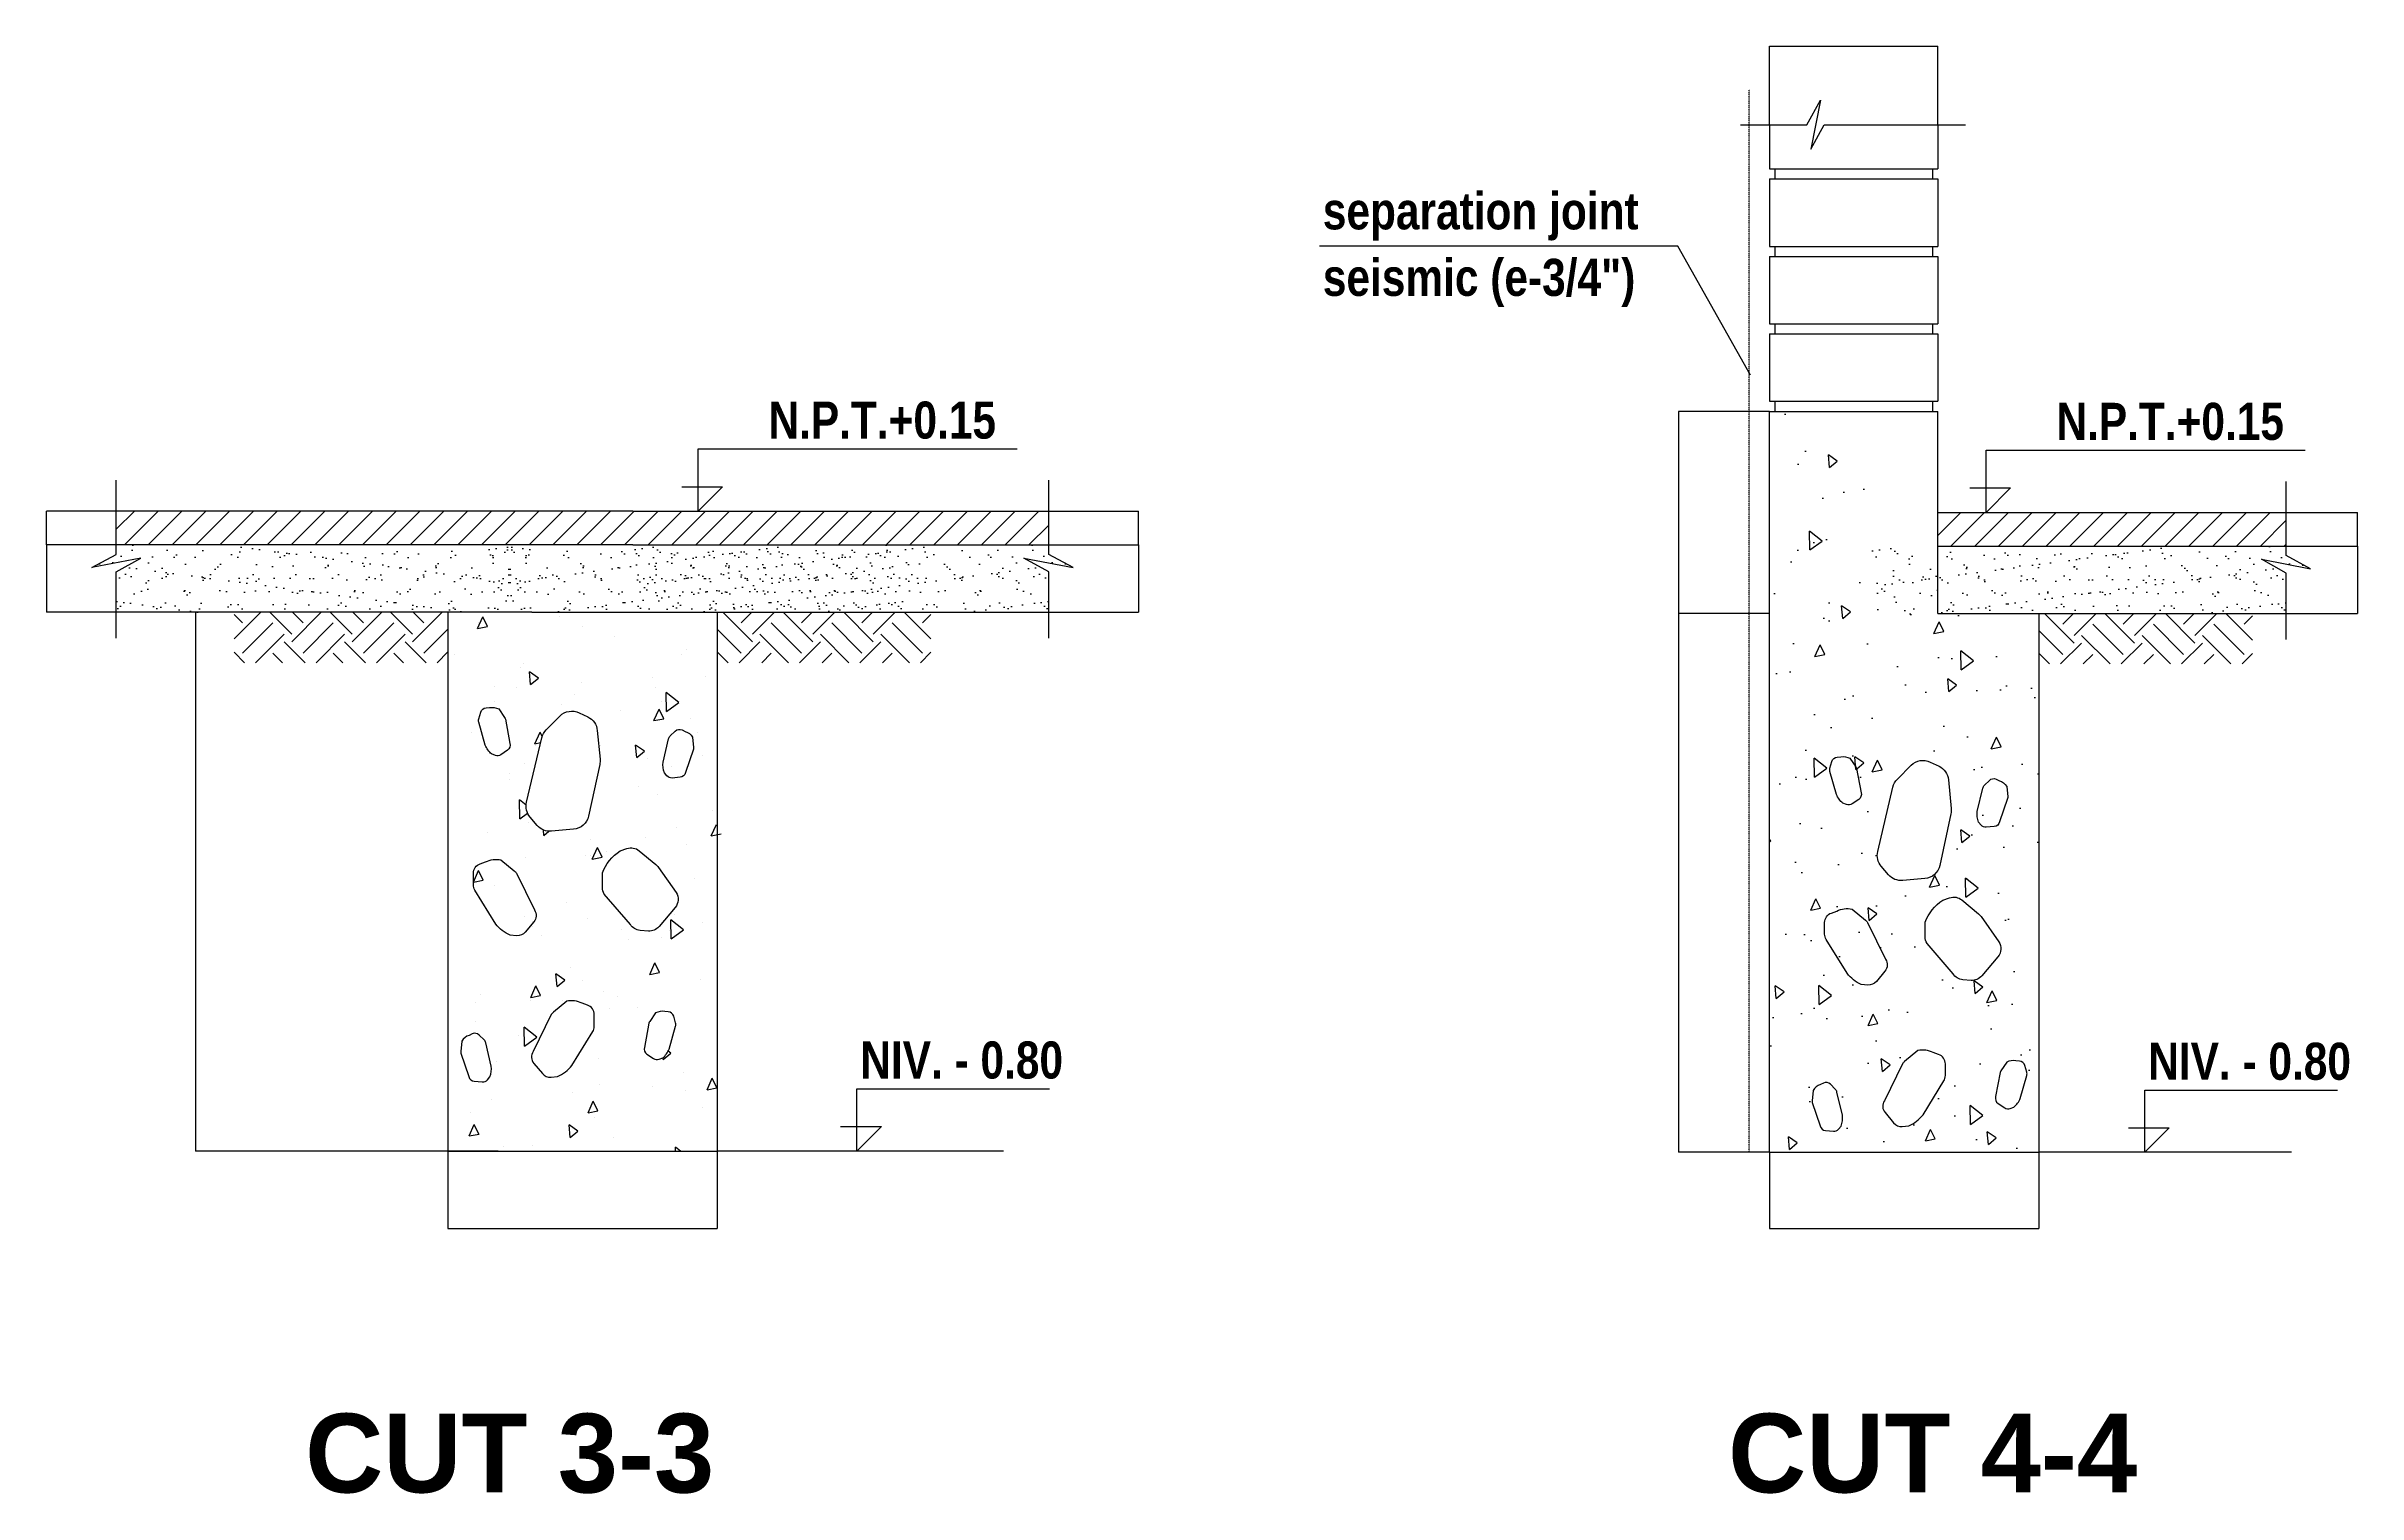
# Model space of a CAD drawing. Header units: millimetres. Extents: x -249630 to 95394, y -188036 to 109963.
# Drawn here: x 23769 to 27202, y -66667 to -64518 of the extents above; entities that cross this region are included whole.
import ezdxf
from ezdxf.enums import TextEntityAlignment as Align

# ---------------------------------------------------------------- set-up
doc = ezdxf.new("R2010")
doc.units = ezdxf.units.MM
doc.header["$PDMODE"] = 2
doc.linetypes.add('DASHED2', pattern=[9.525, 6.35, -3.175])
for name, color, linetype in [('04', 4, 'Continuous'), ('TEXTOS', 11, 'Continuous'), ('TITULOS', 180, 'Continuous'), ('VEREDA', 1, 'Continuous')]:
    doc.layers.add(name, color=color, linetype=linetype)
doc.styles.add('COTAS', font='arial.ttf', dxfattribs={"width": 1.1})
doc.styles.add('DESCRIPCION(E)', font='swisscbi.ttf', dxfattribs={"width": 1.1, "oblique": 15, "height": 0.15})
doc.styles.add('TITULOS(E)', font='swisscbi.ttf', dxfattribs={"oblique": 15, "height": 0.23})
doc.dimstyles.new('Copy of COTA1-25', dxfattribs={"dimscale": 0.25, "dimtxt": 0.22, "dimasz": 0.12, "dimexe": 0.08, "dimexo": 0.05, "dimgap": 0.076, "dimtad": 2, "dimtih": 1, "dimtoh": 1, "dimzin": 4, "dimdsep": 46, "dimtxsty": 'COTAS', "dimblk": 'ARCHTICK', "dimcen": -0.1, "dimclrd": 141, "dimclre": 141, "dimclrt": 11, "dimadec": 0, "dimazin": 0, "dimtfac": 1, "dimtix": 1, "dimtmove": 1, "dimatfit": 3, "dimfxl": 1, "dimtolj": 1, "dimtzin": 0, "dimarcsym": 0})

# ---------------------------------------------------------------- blocks, each defined once
blk = doc.blocks.new('_ArchTick')
at = {"color": 0, "linetype": 'ByBlock', "const_width": 0.15}
blk.add_lwpolyline([(-0.5, -0.5), (0.5, 0.5)], dxfattribs=at)
blk = doc.blocks.new('*D566')
at = {"color": 141, "linetype": 'Continuous', "lineweight": -2, "transparency": 16777216}
for p, q in [((24490.4, -65357.9), (23990.5, -65357.9)), ((23990.5, -65357.9), (23990.5, -66157.9)), ((24440.4, -66157.9), (23990.5, -66157.9))]:
    blk.add_line(p, q, dxfattribs=at)
at = {"layer": 'Defpoints', "color": 0, "linetype": 'Continuous', "transparency": 16777216}
for p in [(24490.4, -65357.9), (23990.5, -66157.9), (24440.4, -66157.9)]:
    blk.add_point(p, dxfattribs=at)
at = {"color": 141, "linetype": 'Continuous', "lineweight": -2, "transparency": 16777216, "xscale": 0.03, "yscale": 0.03, "zscale": 0.03}
for p, rotation in [((23990.5, -65357.9), 90), ((23990.5, -66157.9), 270)]:
    blk.add_blockref('_ArchTick', p, dxfattribs=dict(at, rotation=rotation))
at = {"color": 11, "linetype": 'Continuous', "transparency": 16777216, "insert": (23990.4, -65757.9), "char_height": 0.055, "attachment_point": 5, "style": 'COTAS'}
blk.add_mtext('\\A1;800.00', dxfattribs=at)
blk = doc.blocks.new('*D567')
at = {"color": 141, "linetype": 'Continuous', "lineweight": -2, "transparency": 16777216}
for p, q in [((24365.4, -66158), (24365.4, -66273)), ((24765.4, -66158), (24765.4, -66273)), ((24365.4, -66273), (24765.4, -66273))]:
    blk.add_line(p, q, dxfattribs=at)
at = {"layer": 'Defpoints', "color": 0, "linetype": 'Continuous', "transparency": 16777216}
for p in [(24365.4, -66157.9), (24765.4, -66157.9), (24765.4, -66273)]:
    blk.add_point(p, dxfattribs=at)
at = {"color": 141, "linetype": 'Continuous', "lineweight": -2, "transparency": 16777216, "xscale": 0.03, "yscale": 0.03, "zscale": 0.03, "rotation": 180}
blk.add_blockref('_ArchTick', (24365.4, -66273), dxfattribs=at)
at = {"color": 141, "linetype": 'Continuous', "lineweight": -2, "transparency": 16777216, "xscale": 0.03, "yscale": 0.03, "zscale": 0.03}
blk.add_blockref('_ArchTick', (24765.4, -66273), dxfattribs=at)
at = {"color": 11, "linetype": 'Continuous', "transparency": 16777216, "insert": (24565.4, -66273), "char_height": 0.055, "attachment_point": 5, "style": 'COTAS'}
blk.add_mtext('\\A1;400.00', dxfattribs=at)
blk = doc.blocks.new('*D568')
at = {"color": 141, "linetype": 'Continuous', "lineweight": -2, "transparency": 16777216}
for p, q in [((23872.9, -65207.9), (23769.2, -65207.9)), ((23769.2, -65257.9), (23769.2, -65207.9)), ((23872.9, -65257.9), (23769.2, -65257.9))]:
    blk.add_line(p, q, dxfattribs=at)
at = {"layer": 'Defpoints', "color": 0, "linetype": 'Continuous', "transparency": 16777216}
for p in [(23769.2, -65207.9), (23873, -65207.9), (23873, -65257.9)]:
    blk.add_point(p, dxfattribs=at)
at = {"color": 141, "linetype": 'Continuous', "lineweight": -2, "transparency": 16777216, "xscale": 0.03, "yscale": 0.03, "zscale": 0.03}
for p, rotation in [((23769.2, -65207.9), 90), ((23769.2, -65257.9), 270)]:
    blk.add_blockref('_ArchTick', p, dxfattribs=dict(at, rotation=rotation))
at = {"color": 11, "linetype": 'Continuous', "transparency": 16777216, "insert": (23769.1, -65232.9), "char_height": 0.055, "attachment_point": 5, "style": 'COTAS'}
blk.add_mtext('\\A1;50.00', dxfattribs=at)
blk = doc.blocks.new('*D569')
at = {"color": 141, "linetype": 'Continuous', "lineweight": -2, "transparency": 16777216}
for p, q in [((23872.9, -65257.9), (23769.2, -65257.9)), ((23769.2, -65257.9), (23769.2, -65357.9)), ((23872.9, -65357.9), (23769.2, -65357.9))]:
    blk.add_line(p, q, dxfattribs=at)
at = {"layer": 'Defpoints', "color": 0, "linetype": 'Continuous', "transparency": 16777216}
for p in [(23873, -65257.9), (23769.2, -65357.9), (23873, -65357.9)]:
    blk.add_point(p, dxfattribs=at)
at = {"color": 141, "linetype": 'Continuous', "lineweight": -2, "transparency": 16777216, "xscale": 0.03, "yscale": 0.03, "zscale": 0.03}
for p, rotation in [((23769.2, -65257.9), 90), ((23769.2, -65357.9), 270)]:
    blk.add_blockref('_ArchTick', p, dxfattribs=dict(at, rotation=rotation))
at = {"color": 11, "linetype": 'Continuous', "transparency": 16777216, "insert": (23769, -65307.9), "char_height": 0.055, "attachment_point": 5, "style": 'COTAS'}
blk.add_mtext('\\A1;100.00', dxfattribs=at)
blk = doc.blocks.new('*D570')
at = {"color": 141, "linetype": 'Continuous', "lineweight": -2, "transparency": 16777216}
for p, q in [((25257.9, -65257.9), (25391.5, -65257.9)), ((25391.5, -65257.9), (25391.5, -65357.9)), ((25257.9, -65357.9), (25391.5, -65357.9))]:
    blk.add_line(p, q, dxfattribs=at)
at = {"layer": 'Defpoints', "color": 0, "linetype": 'Continuous', "transparency": 16777216}
for p in [(25257.9, -65257.9), (25257.9, -65357.9), (25391.5, -65357.9)]:
    blk.add_point(p, dxfattribs=at)
at = {"color": 141, "linetype": 'Continuous', "lineweight": -2, "transparency": 16777216, "xscale": 0.03, "yscale": 0.03, "zscale": 0.03}
for p, rotation in [((25391.5, -65257.9), 90), ((25391.5, -65357.9), 270)]:
    blk.add_blockref('_ArchTick', p, dxfattribs=dict(at, rotation=rotation))
at = {"color": 11, "linetype": 'Continuous', "transparency": 16777216, "insert": (25391.7, -65307.9), "char_height": 0.055, "attachment_point": 5, "style": 'COTAS'}
blk.add_mtext('\\A1;100.00', dxfattribs=at)
blk = doc.blocks.new('*D571')
at = {"color": 141, "linetype": 'Continuous', "lineweight": -2, "transparency": 16777216}
for p, q in [((25257.9, -65207.9), (25391.5, -65207.9)), ((25391.5, -65257.9), (25391.5, -65207.9)), ((25257.9, -65257.9), (25391.5, -65257.9))]:
    blk.add_line(p, q, dxfattribs=at)
at = {"layer": 'Defpoints', "color": 0, "linetype": 'Continuous', "transparency": 16777216}
for p in [(25257.9, -65207.9), (25391.5, -65207.9), (25257.9, -65257.9)]:
    blk.add_point(p, dxfattribs=at)
at = {"color": 141, "linetype": 'Continuous', "lineweight": -2, "transparency": 16777216, "xscale": 0.03, "yscale": 0.03, "zscale": 0.03}
for p, rotation in [((25391.5, -65207.9), 90), ((25391.5, -65257.9), 270)]:
    blk.add_blockref('_ArchTick', p, dxfattribs=dict(at, rotation=rotation))
at = {"color": 11, "linetype": 'Continuous', "transparency": 16777216, "insert": (25391.6, -65232.9), "char_height": 0.055, "attachment_point": 5, "style": 'COTAS'}
blk.add_mtext('\\A1;50.00', dxfattribs=at)
blk = doc.blocks.new('*D580')
at = {"color": 141, "linetype": 'Continuous', "lineweight": -2, "transparency": 16777216}
for p, q in [((26328.4, -65359.8), (26193.2, -65359.8)), ((26193.2, -65359.8), (26193.2, -66159.8)), ((26328.4, -66159.8), (26193.2, -66159.8))]:
    blk.add_line(p, q, dxfattribs=at)
at = {"layer": 'Defpoints', "color": 0, "linetype": 'Continuous', "transparency": 16777216}
for p in [(26328.4, -65359.8), (26193.2, -66159.8), (26328.4, -66159.8)]:
    blk.add_point(p, dxfattribs=at)
at = {"color": 141, "linetype": 'Continuous', "lineweight": -2, "transparency": 16777216, "xscale": 0.03, "yscale": 0.03, "zscale": 0.03}
for p, rotation in [((26193.2, -65359.8), 90), ((26193.2, -66159.8), 270)]:
    blk.add_blockref('_ArchTick', p, dxfattribs=dict(at, rotation=rotation))
at = {"color": 11, "linetype": 'Continuous', "transparency": 16777216, "insert": (26193, -65759.8), "char_height": 0.055, "attachment_point": 5, "style": 'COTAS'}
blk.add_mtext('\\A1;800.00', dxfattribs=at)
blk = doc.blocks.new('*D581')
at = {"color": 141, "linetype": 'Continuous', "lineweight": -2, "transparency": 16777216}
for p, q in [((26328.4, -66159.8), (26328.4, -66273)), ((26728.4, -66159.8), (26728.4, -66273)), ((26328.4, -66273), (26728.4, -66273))]:
    blk.add_line(p, q, dxfattribs=at)
at = {"layer": 'Defpoints', "color": 0, "linetype": 'Continuous', "transparency": 16777216}
for p in [(26328.4, -66159.8), (26728.4, -66159.8), (26728.4, -66273)]:
    blk.add_point(p, dxfattribs=at)
at = {"color": 141, "linetype": 'Continuous', "lineweight": -2, "transparency": 16777216, "xscale": 0.03, "yscale": 0.03, "zscale": 0.03, "rotation": 180}
blk.add_blockref('_ArchTick', (26328.4, -66273), dxfattribs=at)
at = {"color": 141, "linetype": 'Continuous', "lineweight": -2, "transparency": 16777216, "xscale": 0.03, "yscale": 0.03, "zscale": 0.03}
blk.add_blockref('_ArchTick', (26728.4, -66273), dxfattribs=at)
at = {"color": 11, "linetype": 'Continuous', "transparency": 16777216, "insert": (26528.4, -66273), "char_height": 0.055, "attachment_point": 5, "style": 'COTAS'}
blk.add_mtext('\\A1;400.00', dxfattribs=at)
blk = doc.blocks.new('*D582')
at = {"color": 141, "linetype": 'Continuous', "lineweight": -2, "transparency": 16777216}
for p, q in [((26328.4, -65059.8), (26193.2, -65059.8)), ((26193.2, -65059.8), (26193.2, -65359.8)), ((26328.4, -65359.8), (26193.2, -65359.8))]:
    blk.add_line(p, q, dxfattribs=at)
at = {"layer": 'Defpoints', "color": 0, "linetype": 'Continuous', "transparency": 16777216}
for p in [(26328.4, -65059.8), (26193.2, -65359.8), (26328.4, -65359.8)]:
    blk.add_point(p, dxfattribs=at)
at = {"color": 141, "linetype": 'Continuous', "lineweight": -2, "transparency": 16777216, "xscale": 0.03, "yscale": 0.03, "zscale": 0.03}
for p, rotation in [((26193.2, -65059.8), 90), ((26193.2, -65359.8), 270)]:
    blk.add_blockref('_ArchTick', p, dxfattribs=dict(at, rotation=rotation))
at = {"color": 11, "linetype": 'Continuous', "transparency": 16777216, "insert": (26193, -65209.8), "char_height": 0.055, "attachment_point": 5, "style": 'COTAS'}
blk.add_mtext('\\A1;300.00', dxfattribs=at)
blk = doc.blocks.new('*D583')
at = {"color": 141, "linetype": 'Continuous', "lineweight": -2, "transparency": 16777216}
for p, q in [((27095.9, -65259.8), (27202.1, -65259.8)), ((27202, -65259.8), (27202, -65359.8)), ((27095.9, -65359.8), (27202.1, -65359.8))]:
    blk.add_line(p, q, dxfattribs=at)
at = {"layer": 'Defpoints', "color": 0, "linetype": 'Continuous', "transparency": 16777216}
for p in [(27095.9, -65259.8), (27095.9, -65359.8), (27202, -65359.8)]:
    blk.add_point(p, dxfattribs=at)
at = {"color": 141, "linetype": 'Continuous', "lineweight": -2, "transparency": 16777216, "xscale": 0.03, "yscale": 0.03, "zscale": 0.03}
for p, rotation in [((27202, -65259.8), 90), ((27202, -65359.8), 270)]:
    blk.add_blockref('_ArchTick', p, dxfattribs=dict(at, rotation=rotation))
at = {"color": 11, "linetype": 'Continuous', "transparency": 16777216, "insert": (27202.2, -65309.8), "char_height": 0.055, "attachment_point": 5, "style": 'COTAS'}
blk.add_mtext('\\A1;100.00', dxfattribs=at)
blk = doc.blocks.new('*D584')
at = {"color": 141, "linetype": 'Continuous', "lineweight": -2, "transparency": 16777216}
for p, q in [((26328.4, -64634.3), (26328.4, -64517.8)), ((26328.4, -64517.8), (26578.4, -64517.8)), ((26578.4, -64634.3), (26578.4, -64517.8))]:
    blk.add_line(p, q, dxfattribs=at)
at = {"layer": 'Defpoints', "color": 0, "linetype": 'Continuous', "transparency": 16777216}
for p in [(26578.4, -64517.8), (26328.4, -64634.3), (26578.4, -64634.3)]:
    blk.add_point(p, dxfattribs=at)
at = {"color": 141, "linetype": 'Continuous', "lineweight": -2, "transparency": 16777216, "xscale": 0.03, "yscale": 0.03, "zscale": 0.03, "rotation": 180}
blk.add_blockref('_ArchTick', (26328.4, -64517.8), dxfattribs=at)
at = {"color": 141, "linetype": 'Continuous', "lineweight": -2, "transparency": 16777216, "xscale": 0.03, "yscale": 0.03, "zscale": 0.03}
blk.add_blockref('_ArchTick', (26578.4, -64517.8), dxfattribs=at)
at = {"color": 11, "linetype": 'Continuous', "transparency": 16777216, "insert": (26453.4, -64517.8), "char_height": 0.055, "attachment_point": 5, "style": 'COTAS'}
blk.add_mtext('\\A1;250.00', dxfattribs=at)
blk = doc.blocks.new('*D347')
at = {"color": 141, "linetype": 'Continuous', "lineweight": -2, "transparency": 16777216}
for p, q in [((27095.9, -65209.8), (27202.1, -65209.8)), ((27202, -65259.8), (27202, -65209.8)), ((27095.9, -65259.8), (27202.1, -65259.8))]:
    blk.add_line(p, q, dxfattribs=at)
at = {"layer": 'Defpoints', "color": 0, "linetype": 'Continuous', "transparency": 16777216}
for p in [(27095.9, -65209.8), (27202, -65209.8), (27095.9, -65259.8)]:
    blk.add_point(p, dxfattribs=at)
at = {"color": 141, "linetype": 'Continuous', "lineweight": -2, "transparency": 16777216, "xscale": 0.03, "yscale": 0.03, "zscale": 0.03}
for p, rotation in [((27202, -65209.8), 90), ((27202, -65259.8), 270)]:
    blk.add_blockref('_ArchTick', p, dxfattribs=dict(at, rotation=rotation))
at = {"color": 11, "linetype": 'Continuous', "transparency": 16777216, "insert": (27202.2, -65234.8), "char_height": 0.055, "attachment_point": 5, "style": 'COTAS'}
blk.add_mtext('\\A1;50.00', dxfattribs=at)

msp = doc.modelspace()

# ---------------------------------------------------------------- hatches: boundary and pattern name
at = {"linetype": 'Continuous'}
h = msp.add_hatch(dxfattribs=at)
h.set_pattern_fill('AR-CONC', color=2, scale=25, angle=45, style=0)
h.set_pattern_definition([(95, (24362.86, -29815.22), (137.888, 115.70177), [18.75, -206.25]), (40, (24362.86, -29815.22), (-157.498, 108.442), [15, -165]), (145.4514, (24374.35, -29805.58), (-19.6099, 224.1438), [15.93505, -175.2855]), (91.1842, (24327.5, -29779.87), (217.9233, 159.4034), [28.125, -309.375]), (141.6356, (24345.67, -29766.58), (-6.9748, 337.428), [23.9026, -262.9282]), (36.1842, (24327.5, -29779.87), (-6.975, 337.428), [22.5, -247.5]), (66, (24354.02, -29771.03), (176.6929, 34.3456), [18.75, -206.25]), (11, (24354.02, -29771.03), (-85.17715, 171.2021), [15, -165]), (116.4514, (24368.75, -29768.16), (91.5159, 205.54765), [15.93505, -175.2855]), (82.5, (24362.86, -29815.22), (-56.6983, 60.99745), [0, -163, 0, -167.5, 0, -165.625]), (52.5, (24362.86, -29815.22), (-23.21824, 116.22736), [0, -95.5, 0, -159.25, 0, -63.125]), (12.5, (24323.44, -29854.64), (98.35454, 90.38019), [0, -62.5, 0, -195, 0, -258.75]), (2.5, (24305.76, -29872.32), (85.3975, 120.78995), [0, -81.25, 0, -129.5, 0, -183.75])])
h.paths.add_polyline_path([(26728.436, -65359.812), (26478.436, -65359.812), (26478.436, -65059.812), (26328.436, -65059.812), (26328.436, -66159.812), (26728.436, -66159.812)])
h.paths.add_polyline_path([(26458.346, -65592.009, 0.05768227), (26457.973, -65589.973)], flags=16)
h.paths.add_polyline_path([(26538.939, -65585.288, -0.31795627), (26567.402, -65580.423), (26580.301, -65586.596, -0.26312355), (26594.394, -65606.769), (26598.468, -65649.421, -0.0770463), (26598.02, -65657.067), (26581.474, -65733.81, -0.32892827), (26559.216, -65753.446), (26526.378, -65756.321, -0.24257877), (26505.177, -65747.64), (26494.581, -65735.216, -0.23902833), (26489.273, -65713.237), (26511.905, -65617.576, -0.13926369), (26518.563, -65605.647)], flags=16)
h.paths.add_polyline_path([(26681.494, -65636.592, 0.05768227), (26682.162, -65634.633)], flags=16)
h.paths.add_polyline_path([(26475.688, -65821.706, 0.05768227), (26474.163, -65818.612)], flags=16)
h.paths.add_polyline_path([(26585.923, -65785.55), (26596.037, -65781.983, -0.26312355), (26614.21, -65785.207), (26640.839, -65807.193), (26641.82, -65808.572, -0.02270825), (26642.807, -65809.959), (26668.275, -65845.749, -0.35636531), (26667.782, -65869.46), (26643.777, -65897.857, -0.24257877), (26627.929, -65904.497), (26615.721, -65903.528, -0.23902833), (26601.25, -65894.687), (26562.52, -65849.714, -0.13926369), (26559.725, -65839.857), (26559.734, -65818.254, -0.16435213)], flags=16)
h.paths.add_polyline_path([(26548.917, -66008.753, -0.1694684), (26571.66, -66011.639), (26579.751, -66014.492, -0.31795627), (26589.763, -66028.632), (26589.77, -66045.914, -0.13926369), (26587.534, -66053.8), (26556.55, -66103.988, -0.12051195), (26535.401, -66120.625), (26525.635, -66121.4, -0.24257877), (26512.957, -66116.088), (26500.245, -66100.937, -0.32892827), (26499.132, -66083.163), (26524.514, -66031.649, -0.13533), (26529.093, -66025.12)], flags=16)
h.paths.add_polyline_path([(26418.931, -66058.853), (26428.088, -66067.975), (26436.88, -66104.888, -0.12051195), (26434.99, -66120.922), (26431.183, -66125.4, -0.24257877), (26423.555, -66128.537), (26411.732, -66127.52, -0.32892827), (26403.708, -66120.463), (26392.572, -66087.856, -0.13533), (26391.737, -66083.145), (26393.181, -66067.788, -0.1694684), (26404.041, -66059.347), (26408.681, -66057.117, -0.31795627)], flags=16)
h.paths.add_polyline_path([(26680.997, -66026.057, -0.1694684), (26694.596, -66023.994), (26699.734, -66024.314, -0.31795627), (26707.831, -66030.834), (26711.368, -66043.266), (26701.016, -66079.772, -0.12051195), (26691.538, -66092.842), (26686.028, -66094.89, -0.24257877), (26677.84, -66093.903), (26668.019, -66087.243, -0.32892827), (26664.463, -66077.166), (26670.667, -66043.273, -0.13533), (26672.239, -66038.754)], flags=16)
h = msp.add_hatch(dxfattribs=at)
h.set_pattern_fill('AR-SAND', color=2, scale=0.8, style=0)
h.set_pattern_definition([(142.5, (-7995.776, -83979.807), (1.280025, 39.15306), [0, -30.8864, 0, -34.544, 0, -33.02]), (172.5, (-7995.776, -83979.81), (-35.96186, 57.34601), [0, -16.6624, 0, -27.8384, 0, -10.668]), (212.5, (-7970.783, -83979.807), (-63.27939, 0.114975), [0, -10.16, 0, -36.576, 0, -47.752]), (222.5, (-7970.78, -83979.81), (-61.08452, 17.834346), [0, -5.08, 0, -23.9776, 0, -27.432])])
h.paths.add_polyline_path([(23872.953, -65357.946), (23872.953, -65297.976), (23909.656, -65277.581), (23836.786, -65291.754), (23872.953, -65272.051), (23872.953, -65257.946), (24490.43, -65257.946), (24490.43, -65357.946), (24190.43, -65357.946)])
h = msp.add_hatch(dxfattribs=at)
h.set_pattern_fill('AR-SAND', color=2, scale=0.8, style=0)
h.set_pattern_definition([(37.5, (56909.994, -83979.807), (-1.280025, 39.15306), [0, -30.8864, 0, -34.544, 0, -33.02]), (7.5, (56909.994, -83979.81), (35.96186, 57.34601), [0, -16.6624, 0, -27.8384, 0, -10.668]), (327.5, (56885, -83979.807), (63.27939, 0.114975), [0, -10.16, 0, -36.576, 0, -47.752]), (317.5, (56885, -83979.81), (61.08452, 17.834346), [0, -5.08, 0, -23.9776, 0, -27.432])])
h.paths.add_polyline_path([(25041.265, -65357.946), (25041.265, -65297.976), (25004.562, -65277.581), (25077.432, -65291.754), (25041.265, -65272.051), (25041.265, -65257.946), (24423.788, -65257.946), (24423.788, -65357.946), (24723.788, -65357.946)])
h = msp.add_hatch(dxfattribs=at)
h.set_pattern_fill('AR-SAND', color=2, scale=0.8, style=0)
h.set_pattern_definition([(37.5, (57126.636, -83979.807), (-1.280025, 39.15306), [0, -30.8864, 0, -34.544, 0, -33.02]), (7.5, (57126.636, -83979.81), (35.96186, 57.34601), [0, -16.6624, 0, -27.8384, 0, -10.668]), (327.5, (57101.643, -83979.807), (63.27939, 0.114975), [0, -10.16, 0, -36.576, 0, -47.752]), (317.5, (57101.643, -83979.81), (61.08452, 17.834346), [0, -5.08, 0, -23.9776, 0, -27.432])])
h.paths.add_polyline_path([(25257.908, -65357.946), (25257.908, -65297.976), (25221.204, -65277.581), (25294.074, -65291.754), (25257.908, -65272.051), (25257.908, -65257.946), (24640.43, -65257.946), (24640.43, -65357.946), (24940.43, -65357.946)])
h = msp.add_hatch(dxfattribs=at)
h.set_pattern_fill('AR-SAND', color=2, scale=0.8, style=0)
h.set_pattern_definition([(37.5, (58964.642, -83981.674), (-1.280025, 39.15306), [0, -30.8864, 0, -34.544, 0, -33.02]), (7.5, (58964.64, -83981.674), (35.96186, 57.34601), [0, -16.6624, 0, -27.8384, 0, -10.668]), (327.5, (58939.65, -83981.674), (63.27939, 0.114975), [0, -10.16, 0, -36.576, 0, -47.752]), (317.5, (58939.65, -83981.674), (61.08452, 17.834346), [0, -5.08, 0, -23.9776, 0, -27.432])])
h.paths.add_polyline_path([(27095.914, -65359.812), (27095.914, -65299.842), (27059.21, -65279.448), (27132.08, -65293.62), (27095.914, -65273.917), (27095.914, -65259.812), (26478.436, -65259.812), (26478.436, -65359.812), (26778.436, -65359.812)])
at = {"layer": 'VEREDA', "linetype": 'Continuous'}
h = msp.add_hatch(dxfattribs=at)
h.set_pattern_fill('_USER', color=256, scale=25, angle=45, style=0, pattern_type=0)
h.set_pattern_definition([(45, (-98613.554, -287423.35), (-17.6776695, 17.6776695), [])])
h.paths.add_polyline_path([(24640.43, -65257.946), (25257.908, -65257.946), (25257.908, -65207.946), (24640.43, -65207.946), (23872.953, -65207.946), (23872.953, -65257.946)])
h = msp.add_hatch(dxfattribs=at)
h.set_pattern_fill('EARTH', color=256, scale=10, angle=45, style=0)
h.set_pattern_definition([(135, (-10350.694, -83979.81), (-7e-15, 89.80256), [63.5, -63.5]), (135, (-10333.856, -83962.97), (-7e-15, 89.80256), [63.5, -63.5]), (135, (-10317.02, -83946.13), (-7e-15, 89.80256), [63.5, -63.5]), (45, (-10317.02, -83934.906), (89.80256, 7e-15), [63.5, -63.5]), (45, (-10333.856, -83918.07), (89.80256, 7e-15), [63.5, -63.5]), (45, (-10350.694, -83901.23), (89.80256, 7e-15), [63.5, -63.5])])
h.paths.add_polyline_path([(24047.953, -65432.946), (24047.953, -65357.946), (24365.43, -65357.946), (24365.43, -65432.946)])
h = msp.add_hatch(dxfattribs=at)
h.set_pattern_fill('EARTH', color=256, scale=10, angle=45, style=0)
h.set_pattern_definition([(45, (59481.555, -83979.81), (7e-15, 89.80256), [63.5, -63.5]), (45, (59464.717, -83962.97), (7e-15, 89.80256), [63.5, -63.5]), (45, (59447.88, -83946.13), (7e-15, 89.80256), [63.5, -63.5]), (135, (59447.88, -83934.906), (-89.80256, 7e-15), [63.5, -63.5]), (135, (59464.717, -83918.07), (-89.80256, 7e-15), [63.5, -63.5]), (135, (59481.555, -83901.23), (-89.80256, 7e-15), [63.5, -63.5])])
h.paths.add_polyline_path([(25082.908, -65432.946), (25082.908, -65357.946), (24765.43, -65357.946), (24765.43, -65432.946)])
h = msp.add_hatch(dxfattribs=at)
h.set_pattern_fill('EARTH', color=256, scale=10, angle=45, style=0)
h.set_pattern_definition([(45, (61444.56, -83981.674), (7e-15, 89.80256), [63.5, -63.5]), (45, (61427.72, -83964.836), (7e-15, 89.80256), [63.5, -63.5]), (45, (61410.885, -83948), (7e-15, 89.80256), [63.5, -63.5]), (135, (61410.885, -83936.77), (-89.80256, 7e-15), [63.5, -63.5]), (135, (61427.72, -83919.934), (-89.80256, 7e-15), [63.5, -63.5]), (135, (61444.56, -83903.096), (-89.80256, 7e-15), [63.5, -63.5])])
h.paths.add_polyline_path([(27045.914, -65434.812), (27045.914, -65359.812), (26728.436, -65359.812), (26728.436, -65434.812)])

# ---------------------------------------------------------------- linework, layer by layer
at = {"color": 1, "linetype": 'Continuous'}
for p, q in [((26383.776, -64634.327), (26404.171, -64597.623)), ((26404.171, -64597.623), (26389.999, -64670.494)), ((26285.233, -64634.327), (26383.776, -64634.327)), ((26389.999, -64670.494), (26409.702, -64634.327)), ((26409.702, -64634.327), (26619.735, -64634.327)), ((23872.953, -65272.051), (23872.953, -65162.018)), ((25257.908, -65272.051), (25257.908, -65162.018)), ((27095.914, -65273.917), (27095.914, -65163.884)), ((23836.786, -65291.754), (23872.953, -65272.051)), ((23909.656, -65277.581), (23836.786, -65291.754)), ((23872.953, -65297.976), (23909.656, -65277.581)), ((23872.953, -65396.52), (23872.953, -65297.976)), ((25257.908, -65297.976), (25221.204, -65277.581)), ((25221.204, -65277.581), (25294.074, -65291.754)), ((25294.074, -65291.754), (25257.908, -65272.051)), ((25257.908, -65396.52), (25257.908, -65297.976)), ((27095.914, -65299.842), (27059.21, -65279.448)), ((27059.21, -65279.448), (27132.08, -65293.62)), ((27132.08, -65293.62), (27095.914, -65273.917)), ((27095.914, -65398.386), (27095.914, -65299.842))]:
    msp.add_line(p, q, dxfattribs=at)
at = {"color": 2, "linetype": 'Continuous'}
for p, q in [((26328.436, -64634.327), (26328.436, -64699.812)), ((26578.436, -64634.327), (26578.436, -64699.812)), ((26328.436, -64699.812), (26578.436, -64699.812)), ((26328.436, -64714.812), (26578.436, -64714.812)), ((26328.436, -64714.812), (26328.436, -64814.812)), ((26336.436, -64699.812), (26336.436, -64714.812)), ((26570.436, -64699.812), (26570.436, -64714.812)), ((26578.436, -64714.812), (26578.436, -64814.812)), ((26328.436, -64814.812), (26578.436, -64814.812)), ((26336.436, -64814.812), (26336.436, -64829.812)), ((26570.436, -64814.812), (26570.436, -64829.812)), ((26328.436, -64829.812), (26578.436, -64829.812)), ((26328.436, -64829.812), (26328.436, -64929.812)), ((26578.436, -64829.812), (26578.436, -64929.812)), ((26328.436, -64929.812), (26578.436, -64929.812)), ((26328.436, -64944.812), (26578.436, -64944.812)), ((26328.436, -64944.812), (26328.436, -65044.812)), ((26336.436, -64929.812), (26336.436, -64944.812)), ((26570.436, -64929.812), (26570.436, -64944.812)), ((26578.436, -64944.812), (26578.436, -65044.812)), ((26328.436, -65044.812), (26578.436, -65044.812)), ((26336.436, -65044.812), (26336.436, -65059.812)), ((26570.436, -65044.812), (26570.436, -65059.812)), ((24640.43, -65207.946), (23872.953, -65207.946)), ((24640.43, -65207.946), (25257.908, -65207.946)), ((26578.436, -65209.812), (27095.914, -65209.812)), ((24640.43, -65257.946), (23872.953, -65257.946)), ((24640.43, -65257.946), (25257.908, -65257.946)), ((26578.436, -65259.812), (27095.914, -65259.812)), ((24315.43, -65357.946), (23872.953, -65357.946)), ((24409.706, -65382.037), (24417.332, -65364.908)), ((24424.401, -65379.177), (24417.303, -65364.91)), ((24530.833, -65364.023), (24530.833, -65364.023)), ((24765.43, -65357.946), (25257.908, -65357.946)), ((26728.436, -65359.812), (27095.914, -65359.812)), ((24409.706, -65382.037), (24424.431, -65379.175)), ((24411.05, -65373.641), (24411.05, -65373.641)), ((24421.597, -65372.396), (24421.597, -65372.396)), ((24565.58, -65378.833), (24565.58, -65378.833)), ((24612.967, -65393.782), (24612.967, -65393.782)), ((24375.203, -65421.038), (24375.203, -65421.038)), ((24472.697, -65439.788), (24472.697, -65439.788)), ((24478.295, -65433.393), (24478.295, -65433.393)), ((24712.643, -65420.055), (24712.643, -65420.055)), ((24719.842, -65413.209), (24719.842, -65413.209)), ((24435.043, -65467.771), (24435.043, -65467.771)), ((24467.226, -65469.213), (24467.226, -65469.213)), ((24499.889, -65455.758), (24486.764, -65446.721)), ((24488.428, -65465.398), (24486.794, -65446.719)), ((24488.428, -65465.398), (24499.919, -65455.756)), ((24564.42, -65462.122), (24564.42, -65462.122)), ((24669.666, -65454.78), (24669.666, -65454.78)), ((24674.215, -65470.136), (24674.215, -65470.136)), ((24747.995, -65454.107), (24747.995, -65454.107)), ((24434.269, -65489.868), (24434.269, -65489.868)), ((24534.993, -65494.39), (24534.993, -65494.39)), ((24554.052, -65480.25), (24554.052, -65480.25)), ((24621.488, -65503.589), (24621.488, -65503.589)), ((24671.576, -65518.894), (24679.202, -65501.765)), ((24686.271, -65516.033), (24679.172, -65501.766)), ((24682.506, -65490.062), (24682.506, -65490.062)), ((24708.37, -65491.955), (24689.628, -65477.12)), ((24690.24, -65505.237), (24689.658, -65477.118)), ((24690.24, -65505.237), (24708.4, -65491.954)), ((24399.978, -65536.604), (24399.978, -65536.604)), ((24494.883, -65553.239), (24502.51, -65536.11)), ((24505.56, -65542.304), (24502.48, -65536.112)), ((24671.576, -65518.894), (24686.301, -65516.032)), ((24726.364, -65515.777), (24726.364, -65515.777)), ((24735.861, -65536.283), (24735.861, -65536.283)), ((24494.883, -65553.239), (24503.26, -65551.611)), ((24495.915, -65556.015), (24495.915, -65556.015)), ((24591.692, -65555.388), (24591.692, -65555.388)), ((24657.387, -65564.2), (24644.262, -65555.163)), ((24645.926, -65573.84), (24644.292, -65555.161)), ((24645.926, -65573.84), (24657.417, -65564.198)), ((24662.597, -65574.897), (24662.597, -65574.897)), ((24743.77, -65571.353), (24743.77, -65571.353)), ((24456.677, -65597.601), (24456.677, -65597.601)), ((24457.487, -65606.096), (24457.487, -65606.096)), ((24479.022, -65582.912), (24479.022, -65582.912)), ((24697.433, -65586.363), (24697.433, -65586.363)), ((24481.699, -65644.435), (24471.705, -65636.523)), ((24472.316, -65664.641), (24471.735, -65636.522)), ((24648.39, -65616.385), (24648.39, -65616.385)), ((24676.175, -65628.616), (24676.175, -65628.616)), ((24472.316, -65664.641), (24483.9, -65656.168)), ((24485.797, -65670.822), (24485.797, -65670.822)), ((24705.088, -65677.383), (24705.088, -65677.383)), ((24756.753, -65690.096), (24764.38, -65672.967)), ((24759.08, -65652.51), (24759.08, -65652.51)), ((24424.779, -65684.35), (24424.779, -65684.35)), ((24508.038, -65689.542), (24507.307, -65681.184)), ((24508.038, -65689.542), (24515.602, -65683.195)), ((24577.2, -65695.687), (24577.2, -65695.687)), ((24580.06, -65724.441), (24587.687, -65707.312)), ((24594.755, -65721.581), (24587.657, -65707.314)), ((24600.488, -65712.705), (24600.488, -65712.705)), ((24658.372, -65692.143), (24658.372, -65692.143)), ((24720.652, -65702.59), (24720.652, -65702.59)), ((24756.753, -65690.096), (24771.478, -65687.234)), ((24403.368, -65758.787), (24410.994, -65741.658)), ((24418.062, -65755.926), (24410.964, -65741.66)), ((24480.705, -65722.323), (24480.705, -65722.323)), ((24570.073, -65719.596), (24570.073, -65719.596)), ((24577.82, -65718.997), (24577.82, -65718.997)), ((24580.06, -65724.441), (24594.785, -65721.579)), ((24403.368, -65758.787), (24418.092, -65755.925)), ((24434.814, -65763.668), (24434.814, -65763.668)), ((24732.082, -65753.373), (24732.082, -65753.373)), ((24479.466, -65809.377), (24479.466, -65809.377)), ((24491.802, -65816.477), (24491.802, -65816.477)), ((24542.351, -65788.47), (24542.351, -65788.47)), ((24572.975, -65812.933), (24572.975, -65812.933)), ((24715.344, -65829.383), (24696.603, -65814.548)), ((24697.215, -65842.665), (24696.633, -65814.546)), ((24702.352, -65807.284), (24702.352, -65807.284)), ((24491.512, -65824.666), (24491.512, -65824.666)), ((24503.923, -65838.55), (24503.923, -65838.55)), ((24623.706, -65828.932), (24623.706, -65828.932)), ((24633.728, -65843.753), (24633.728, -65843.753)), ((24683.47, -65841.591), (24683.47, -65841.591)), ((24694.746, -65830.226), (24694.746, -65830.226)), ((24697.215, -65842.665), (24715.375, -65829.382)), ((24743.87, -65818.818), (24743.87, -65818.818)), ((24548.21, -65885.663), (24548.21, -65885.663)), ((24665.238, -65895.644), (24672.864, -65878.515)), ((24679.932, -65892.783), (24672.834, -65878.516)), ((24488.545, -65929.989), (24496.171, -65912.86)), ((24503.239, -65927.129), (24496.141, -65912.862)), ((24539.108, -65904.045), (24525.984, -65895.008)), ((24527.648, -65913.686), (24526.014, -65895.007)), ((24527.648, -65913.686), (24539.139, -65904.044)), ((24565.57, -65904.697), (24565.57, -65904.697)), ((24596.392, -65920.606), (24596.392, -65920.606)), ((24665.238, -65895.644), (24679.962, -65892.781)), ((24740.168, -65902.588), (24740.168, -65902.588)), ((24406.405, -65937.267), (24406.405, -65937.267)), ((24413.538, -65925.274), (24413.538, -65925.274)), ((24487.577, -65933.723), (24487.577, -65933.723)), ((24488.545, -65929.989), (24503.269, -65927.127)), ((24535.373, -65934.133), (24535.373, -65934.133)), ((24604.908, -65946.66), (24604.908, -65946.66)), ((24616.954, -65928.074), (24616.954, -65928.074)), ((24646.925, -65945.159), (24646.925, -65945.159)), ((24406.978, -65964.892), (24406.978, -65964.892)), ((24470.236, -65986.271), (24470.236, -65986.271)), ((24497.421, -65988.787), (24478.679, -65973.951)), ((24479.291, -66002.069), (24478.71, -65973.95)), ((24479.291, -66002.069), (24497.452, -65988.785)), ((24588.788, -66020.925), (24588.788, -66020.925)), ((24685.146, -66022.128), (24684.908, -66019.408)), ((24685.146, -66022.128), (24696.637, -66012.486)), ((24696.606, -66012.487), (24692.608, -66009.734)), ((24402.18, -66054.512), (24402.18, -66054.512)), ((24437.019, -66024.514), (24437.019, -66024.514)), ((24531.557, -66048.864), (24531.557, -66048.864)), ((24715.132, -66040.849), (24715.132, -66040.849)), ((24750.415, -66066.846), (24758.041, -66049.717)), ((24765.109, -66063.985), (24758.011, -66049.718)), ((24430.196, -66081.119), (24430.196, -66081.119)), ((24550.36, -66071.005), (24550.36, -66071.005)), ((24573.722, -66101.191), (24581.348, -66084.062)), ((24588.416, -66098.331), (24581.318, -66084.064)), ((24590.061, -66059.161), (24590.061, -66059.161)), ((24670.143, -66061.387), (24670.143, -66061.387)), ((24718.305, -66068.655), (24718.305, -66068.655)), ((24750.415, -66066.846), (24765.139, -66063.983)), ((24397.029, -66135.537), (24404.655, -66118.408)), ((24399.683, -66101.366), (24399.683, -66101.366)), ((24411.723, -66132.676), (24404.625, -66118.409)), ((24558.718, -66128.189), (24545.593, -66119.152)), ((24547.258, -66137.829), (24545.624, -66119.151)), ((24573.722, -66101.191), (24588.446, -66098.329)), ((24583.633, -66108.266), (24583.633, -66108.266)), ((24744.323, -66093.537), (24744.323, -66093.537)), ((24397.029, -66135.537), (24411.753, -66132.675)), ((24448.618, -66150.479), (24448.618, -66150.479)), ((24491.706, -66149.541), (24491.706, -66149.541)), ((24547.258, -66137.829), (24558.749, -66128.188)), ((24612.006, -66137.152), (24612.006, -66137.152)), ((24711.119, -66157.946), (24703.578, -66151.976)), ((24703.732, -66157.946), (24703.608, -66151.974)), ((25190.803, -66157.946), (24765.43, -66157.946)), ((27103.809, -66159.812), (26728.436, -66159.812))]:
    msp.add_line(p, q, dxfattribs=at)
at = {"color": 4, "linetype": 'Continuous'}
for p, q in [((26328.436, -66159.812), (26328.436, -65059.812)), ((26328.436, -65059.812), (26578.436, -65059.812)), ((26578.436, -65359.812), (26578.436, -65059.812)), ((24365.43, -65357.946), (24365.43, -66157.946)), ((24490.43, -65357.946), (24365.43, -65357.946)), ((24490.43, -65357.946), (24765.43, -65357.946)), ((24765.43, -65357.946), (24765.43, -66157.946)), ((26578.436, -65359.812), (26728.436, -65359.812)), ((26728.436, -65359.812), (26728.436, -66159.812)), ((24365.43, -66157.946), (24765.43, -66157.946)), ((26328.436, -66159.812), (26728.436, -66159.812))]:
    msp.add_line(p, q, dxfattribs=at)
at = {"color": 1, "linetype": 'Continuous'}
for points in [[(24713.068, -65171.599), (24773.645, -65171.599), (24737.299, -65207.946), (24737.299, -65115.599), (25211.1, -65115.599)], [(26626.075, -65173.466), (26686.651, -65173.466), (26650.305, -65209.812), (26650.305, -65117.466), (27124.106, -65117.466)], [(24948.784, -66121.599), (25009.361, -66121.599), (24973.015, -66157.946), (24973.015, -66065.599), (25259.029, -66065.599)], [(26861.79, -66123.466), (26922.367, -66123.466), (26886.021, -66159.812), (26886.021, -66067.466), (27172.035, -66067.466)]]:
    msp.add_lwpolyline(points, dxfattribs=at)
at = {"color": 2, "linetype": 'Continuous'}
for points in [[(24436.043, -65570.46), (24430.533, -65568.412, -0.12051195), (24421.055, -65555.342), (24411.401, -65521.295, -0.13926369), (24411.403, -65516.377), (24414.24, -65506.404, -0.31795627), (24422.337, -65499.884), (24427.475, -65499.564, -0.1694684), (24441.074, -65501.627), (24449.833, -65514.324, -0.0770463), (24451.032, -65516.807), (24457.609, -65552.736, -0.32892827), (24454.052, -65562.812), (24444.231, -65569.473, -0.24257877)], [(24498.236, -65674.473), (24487.639, -65662.05, -0.23902833), (24482.332, -65640.07), (24504.964, -65544.409, -0.13926369), (24511.622, -65532.48), (24531.998, -65512.121, -0.31795627), (24560.461, -65507.256), (24573.359, -65513.43, -0.26312355), (24587.453, -65533.603), (24591.527, -65576.255, -0.0770463), (24591.079, -65583.901), (24574.533, -65660.644, -0.32892827), (24552.274, -65680.28), (24519.437, -65683.154, -0.24257877)], [(24690.889, -65600.97), (24687.081, -65596.492, -0.12051195), (24685.191, -65580.458), (24693.391, -65546.032, -0.13926369), (24695.794, -65541.741), (24703.141, -65534.423, -0.31795627), (24713.39, -65532.687), (24718.03, -65534.917, -0.1694684), (24728.891, -65543.358), (24730.334, -65558.714, -0.0770463), (24730.168, -65561.467), (24718.363, -65596.033, -0.32892827), (24710.34, -65603.09), (24698.517, -65604.107, -0.24257877)], [(26442.985, -65643.627), (26437.475, -65641.578, -0.12051195), (26427.996, -65628.508), (26418.342, -65594.462, -0.13926369), (26418.344, -65589.544), (26421.182, -65579.57, -0.31795627), (26429.278, -65573.05), (26434.416, -65572.73, -0.1694684), (26448.016, -65574.793), (26456.774, -65587.49, -0.0770463), (26457.973, -65589.973), (26464.55, -65625.903, -0.32892827), (26460.994, -65635.979), (26451.173, -65642.639, -0.24257877)], [(26505.177, -65747.64), (26494.581, -65735.216, -0.23902833), (26489.273, -65713.237), (26511.905, -65617.576, -0.13926369), (26518.563, -65605.647), (26538.939, -65585.288, -0.31795627), (26567.402, -65580.423), (26580.301, -65586.596, -0.26312355), (26594.394, -65606.769), (26598.468, -65649.421, -0.0770463), (26598.02, -65657.067), (26581.474, -65733.81, -0.32892827), (26559.216, -65753.446), (26526.378, -65756.321, -0.24257877)], [(26642.883, -65674.136), (26639.075, -65669.658, -0.12051195), (26637.185, -65653.624), (26645.385, -65619.198, -0.13926369), (26647.788, -65614.908), (26655.135, -65607.589, -0.31795627), (26665.384, -65605.854), (26670.024, -65608.083, -0.1694684), (26680.885, -65616.524), (26682.328, -65631.881, -0.0770463), (26682.162, -65634.633), (26670.357, -65669.199, -0.32892827), (26662.334, -65676.256), (26650.511, -65677.273, -0.24257877)], [(24663.255, -65831.331), (24651.047, -65830.362, -0.23902833), (24636.576, -65821.52), (24597.846, -65776.548, -0.13926369), (24595.051, -65766.69), (24595.06, -65745.088, -0.16435213), (24621.249, -65712.383), (24631.363, -65708.817, -0.26312355), (24649.536, -65712.041), (24674.316, -65732.5, -0.0770463), (24678.133, -65736.793), (24704.588, -65773.97, -0.32892827), (24703.197, -65796.188), (24679.102, -65824.691, -0.24257877)], [(24467.626, -65838.291), (24457.86, -65837.516, -0.12051195), (24436.711, -65820.879), (24405.727, -65770.691, -0.13926369), (24403.491, -65762.806), (24403.498, -65745.523, -0.31795627), (24413.51, -65731.383), (24421.601, -65728.53, -0.1694684), (24444.344, -65725.644), (24464.168, -65742.012, -0.0770463), (24467.222, -65745.446), (24494.129, -65800.054, -0.32892827), (24493.016, -65817.828), (24480.304, -65832.98, -0.24257877)], [(26627.929, -65904.497), (26615.721, -65903.528, -0.23902833), (26601.25, -65894.687), (26562.52, -65849.714, -0.13926369), (26559.725, -65839.857), (26559.734, -65818.254, -0.16435213), (26585.923, -65785.55), (26596.037, -65781.983, -0.26312355), (26614.21, -65785.207), (26638.99, -65805.667, -0.0770463), (26642.807, -65809.959), (26669.262, -65847.136, -0.32892827), (26667.871, -65869.354), (26643.777, -65897.857, -0.24257877)], [(26474.568, -65911.458), (26464.801, -65910.683, -0.12051195), (26443.652, -65894.045), (26412.669, -65843.858, -0.13926369), (26410.432, -65835.972), (26410.439, -65818.69, -0.31795627), (26420.451, -65804.55), (26428.543, -65801.697, -0.1694684), (26451.285, -65798.811), (26471.11, -65815.178, -0.0770463), (26474.163, -65818.612), (26501.07, -65873.221, -0.32892827), (26499.958, -65890.995), (26487.246, -65906.146, -0.24257877)], [(24518.694, -66048.234), (24528.46, -66047.459, 0.12051195), (24549.609, -66030.821), (24580.592, -65980.634, 0.13926369), (24582.829, -65972.748), (24582.822, -65955.466, 0.31795627), (24572.81, -65941.326), (24564.718, -65938.472, 0.1694684), (24541.976, -65935.587), (24522.151, -65951.954, 0.0770463), (24519.098, -65955.388), (24492.191, -66009.997, 0.32892827), (24493.303, -66027.771), (24506.015, -66042.922, 0.24257877)], [(24679.087, -66021.724), (24684.597, -66019.675, 0.12051195), (24694.075, -66006.606), (24703.729, -65972.559, 0.13926369), (24703.727, -65967.641), (24700.89, -65957.668, 0.31795627), (24692.793, -65951.148), (24687.655, -65950.828, 0.1694684), (24674.056, -65952.891), (24665.297, -65965.588, 0.0770463), (24664.098, -65968.07), (24657.521, -66004, 0.32892827), (24661.078, -66014.076), (24670.899, -66020.737, 0.24257877)], [(24424.241, -66052.234), (24428.049, -66047.756, 0.12051195), (24429.939, -66031.721), (24421.739, -65997.296, 0.13926369), (24419.336, -65993.005), (24411.989, -65985.687, 0.31795627), (24401.74, -65983.951), (24397.1, -65986.18, 0.1694684), (24386.239, -65994.621), (24384.796, -66009.978, 0.0770463), (24384.962, -66012.731), (24396.767, -66047.297, 0.32892827), (24404.79, -66054.354), (24416.613, -66055.371, 0.24257877)], [(26525.635, -66121.4), (26535.401, -66120.625, 0.12051195), (26556.55, -66103.988), (26587.534, -66053.8, 0.13926369), (26589.77, -66045.914), (26589.763, -66028.632, 0.31795627), (26579.751, -66014.492), (26571.66, -66011.639, 0.1694684), (26548.917, -66008.753), (26529.093, -66025.12, 0.0770463), (26526.039, -66028.554), (26499.132, -66083.163, 0.32892827), (26500.245, -66100.937), (26512.957, -66116.088, 0.24257877)], [(26686.028, -66094.89), (26691.538, -66092.842, 0.12051195), (26701.016, -66079.772), (26710.671, -66045.726, 0.13926369), (26710.669, -66040.808), (26707.831, -66030.834, 0.31795627), (26699.734, -66024.314), (26694.596, -66023.994, 0.1694684), (26680.997, -66026.057), (26672.239, -66038.754, 0.0770463), (26671.039, -66041.237), (26664.463, -66077.166, 0.32892827), (26668.019, -66087.243), (26677.84, -66093.903, 0.24257877)], [(26431.183, -66125.4), (26434.99, -66120.922, 0.12051195), (26436.88, -66104.888), (26428.68, -66070.462, 0.13926369), (26426.277, -66066.171), (26418.931, -66058.853, 0.31795627), (26408.681, -66057.117), (26404.041, -66059.347, 0.1694684), (26393.181, -66067.788), (26391.737, -66083.145, 0.0770463), (26391.903, -66085.897), (26403.708, -66120.463, 0.32892827), (26411.732, -66127.52), (26423.555, -66128.537, 0.24257877)]]:
    msp.add_lwpolyline(points, format="xyb", close=True, dxfattribs=at)
at = {"layer": 'VEREDA', "linetype": 'DASHED2', "ltscale": 0.02}
msp.add_line((26298.436, -66159.812), (26298.436, -64581.846), dxfattribs=at)
at = {"layer": 'VEREDA', "linetype": 'Continuous'}
for p, q in [((26578.436, -65244.06), (26612.684, -65209.812)), ((26598.039, -65259.812), (26648.039, -65209.812)), ((26633.395, -65259.812), (26683.395, -65209.812)), ((26668.75, -65259.812), (26718.75, -65209.812)), ((26704.106, -65259.812), (26754.106, -65209.812)), ((26739.461, -65259.812), (26789.461, -65209.812)), ((26774.816, -65259.812), (26824.816, -65209.812)), ((26810.172, -65259.812), (26860.172, -65209.812)), ((26845.527, -65259.812), (26895.527, -65209.812)), ((26880.882, -65259.812), (26930.882, -65209.812)), ((26916.238, -65259.812), (26966.238, -65209.812)), ((26951.593, -65259.812), (27001.593, -65209.812)), ((26986.948, -65259.812), (27036.948, -65209.812)), ((27022.304, -65259.812), (27072.304, -65209.812)), ((27057.659, -65259.812), (27095.914, -65221.557)), ((27093.014, -65259.812), (27095.914, -65256.912))]:
    msp.add_line(p, q, dxfattribs=at)

# ---------------------------------------------------------------- texts
at = {"layer": 'TEXTOS', "linetype": 'ByBlock', "style": 'DESCRIPCION(E)'}
for s, p in [('separation joint ', (25665.093, -64789.581)), ('seismic (e-3/4")', (25665.093, -64888.304))]:
    msp.add_text(s, height=55, dxfattribs=at).set_placement(p)
for s, p in [('N.P.T.+0.15', (25010.669, -65100.238)), ('N.P.T.+0.15', (26923.675, -65102.105)), ('NIV. - 0.80', (25128.627, -66050.238)), ('NIV. - 0.80', (27041.633, -66052.105))]:
    msp.add_text(s, height=55, dxfattribs=at).set_placement(p, align=Align.CENTER)
at = {"layer": 'TITULOS', "linetype": 'ByBlock', "style": 'TITULOS(E)', "width": 1.2}
for s, p in [('CUT 3-3', (24153.546, -66664.786)), ('CUT 4-4', (26267.038, -66664.786))]:
    msp.add_text(s, height=117, dxfattribs=at).set_placement(p)

# ---------------------------------------------------------------- dimensions: what is measured, and where the dimension line sits
at = {"color": 7, "linetype": 'Continuous'}
for base, p1, p2, picture, middle in [((26578.436, -64517.828), (26328.436, -64634.327), (26578.436, -64634.327), '*D584', (26453.436, -64517.781)), ((24765.43, -66272.966), (24365.43, -66157.946), (24765.43, -66157.946), '*D567', (24565.43, -66273.013)), ((26728.436, -66272.966), (26328.436, -66159.812), (26728.436, -66159.812), '*D581', (26528.436, -66273.013))]:
    dim = msp.add_linear_dim(base=base, p1=p1, p2=p2, dimstyle='Copy of COTA1-25', dxfattribs=at)
    dim.commit()
    dim.dimension.update_dxf_attribs({"geometry": picture, "text_midpoint": middle})
for base, p1, p2, angle, picture, middle in [((26193.172, -65359.812), (26328.436, -65059.812), (26328.436, -65359.812), 90, '*D582', (26193.028, -65209.812)), ((23769.188, -65207.946), (23872.953, -65257.946), (23872.953, -65207.946), 90, '*D568', (23769.067, -65232.946)), ((25391.512, -65207.946), (25257.908, -65257.946), (25257.908, -65207.946), 90, '*D571', (25391.633, -65232.946)), ((27202.036, -65209.812), (27095.914, -65259.812), (27095.914, -65209.812), 90, '*D347', (27202.157, -65234.812)), ((23769.188, -65357.946), (23872.953, -65257.946), (23872.953, -65357.946), 270, '*D569', (23769.046, -65307.946)), ((25391.512, -65357.946), (25257.908, -65257.946), (25257.908, -65357.946), 270, '*D570', (25391.654, -65307.946)), ((27202.036, -65359.812), (27095.914, -65259.812), (27095.914, -65359.812), 270, '*D583', (27202.178, -65309.812)), ((23990.52, -66157.946), (24490.43, -65357.946), (24440.43, -66157.946), 90, '*D566', (23990.376, -65757.946)), ((26193.172, -66159.812), (26328.436, -65359.812), (26328.436, -66159.812), 90, '*D580', (26193.028, -65759.812))]:
    dim = msp.add_linear_dim(base=base, p1=p1, p2=p2, angle=angle, dimstyle='Copy of COTA1-25', dxfattribs=at)
    dim.commit()
    dim.dimension.update_dxf_attribs({"geometry": picture, "text_midpoint": middle})

# ---------------------------------------------------------------- leaders
at = {"layer": '04'}
msp.add_leader([(26300.22, -65006.005), (26192.203, -64814.702), (25660.302, -64814.702)], dimstyle='Copy of COTA1-25', override={"dimgap": 0.076, "dimtad": 0}, dxfattribs=at)

doc.saveas('drawing.dxf')
